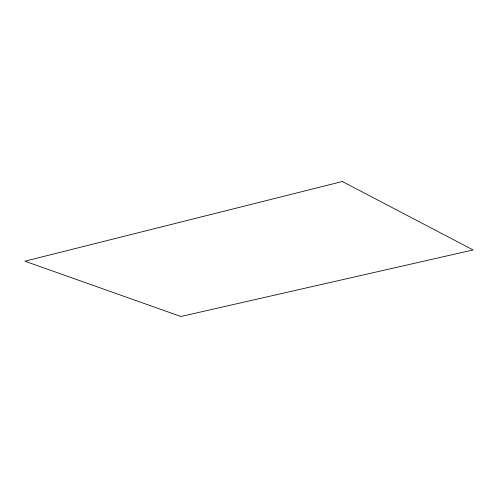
<?xml version="1.0" encoding="UTF-8"?>
<svg xmlns="http://www.w3.org/2000/svg" width="498" height="498" viewBox="0 0 498 498"><rect width="100%" height="100%" fill="white"/><g stroke="black" fill="none" stroke-linecap="round" stroke-linejoin="round"><path stroke-width="0.75" d="M342.35 181.509L24.9 261.201L180.867 316.491L473.1 249.946L342.35 181.509"/></g></svg>
